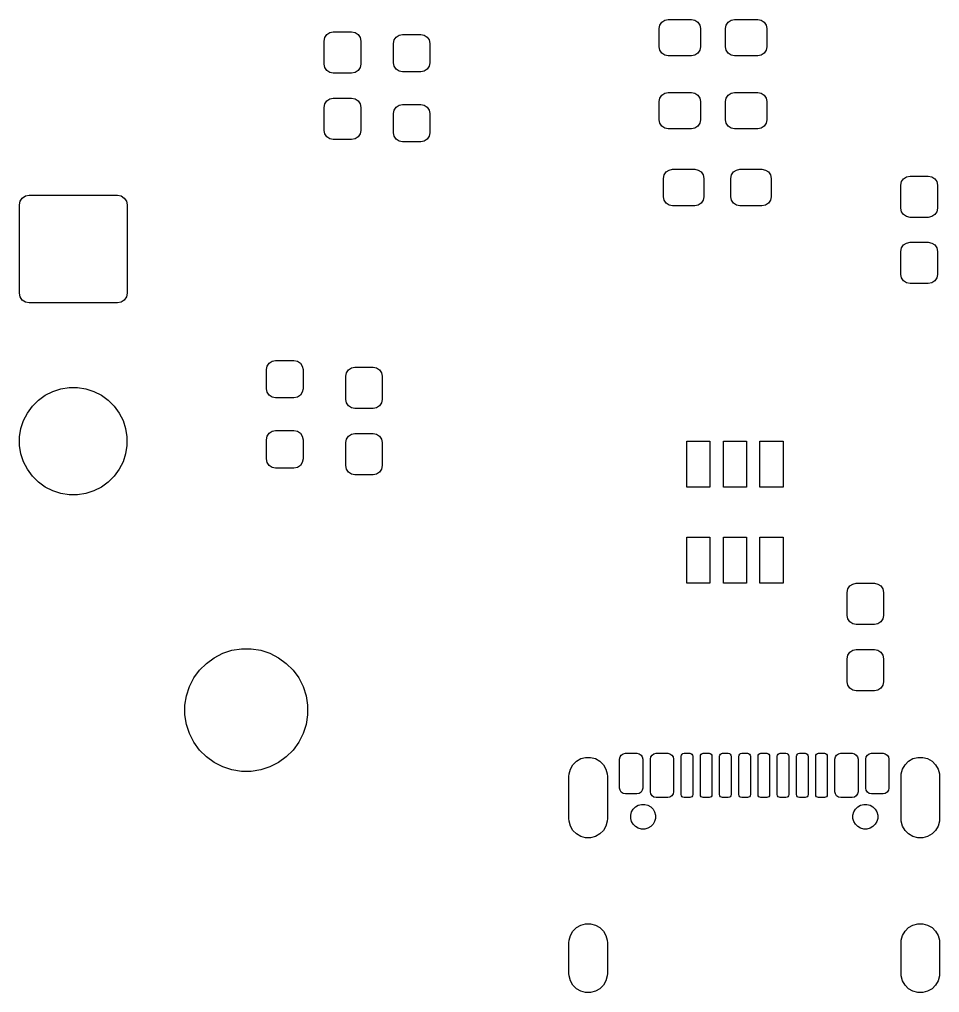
# Model space of a CAD drawing. Extents: x 49.2 to 138.1, y -140.8 to -53.
# Drawn here: x 51.6 to 75.53, y -139.85 to -114.52 of the extents above; entities that cross this region are included whole.
import ezdxf

# ---------------------------------------------------------------- set-up
doc = ezdxf.new("R2010")
doc.units = 0
doc.layers.add('BLACK', color=7, linetype='CONTINUOUS')

msp = doc.modelspace()

# ---------------------------------------------------------------- linework, layer by layer
at = {"layer": 'BLACK', "linetype": 'CONTINUOUS'}
for p, q in [((68.2375, -114.7625), (68.255579, -114.671613)), ((68.255579, -114.671613), (68.307062, -114.594562)), ((68.307062, -114.594562), (68.384113, -114.543079)), ((68.384113, -114.543079), (68.475, -114.525)), ((68.475, -114.525), (69.075, -114.525)), ((69.075, -114.525), (69.165887, -114.543079)), ((69.165887, -114.543079), (69.242938, -114.594562)), ((69.242938, -114.594562), (69.294421, -114.671613)), ((69.294421, -114.671613), (69.3125, -114.7625)), ((69.9625, -114.7625), (69.980579, -114.671613)), ((69.980579, -114.671613), (70.032062, -114.594562)), ((70.032062, -114.594562), (70.109113, -114.543079)), ((70.109113, -114.543079), (70.2, -114.525)), ((70.2, -114.525), (70.8, -114.525)), ((70.8, -114.525), (70.890887, -114.543079)), ((70.890887, -114.543079), (70.967938, -114.594562)), ((70.967938, -114.594562), (71.019421, -114.671613)), ((71.019421, -114.671613), (71.0375, -114.7625)), ((59.543079, -114.996613), (59.594562, -114.919562)), ((59.594562, -114.919562), (59.671613, -114.868079)), ((59.671613, -114.868079), (59.7625, -114.85)), ((59.7625, -114.85), (60.2375, -114.85)), ((60.2375, -114.85), (60.328387, -114.868079)), ((60.328387, -114.868079), (60.405438, -114.919562)), ((60.405438, -114.919562), (60.456921, -114.996613)), ((61.394562, -114.982062), (61.471613, -114.930579)), ((61.471613, -114.930579), (61.5625, -114.9125)), ((61.5625, -114.9125), (62.0375, -114.9125)), ((62.0375, -114.9125), (62.128387, -114.930579)), ((62.128387, -114.930579), (62.205438, -114.982062)), ((68.2375, -115.2375), (68.2375, -114.7625)), ((69.3125, -114.7625), (69.3125, -115.2375)), ((69.9625, -115.2375), (69.9625, -114.7625)), ((71.0375, -114.7625), (71.0375, -115.2375)), ((59.525, -115.0875), (59.543079, -114.996613)), ((59.525, -115.6875), (59.525, -115.0875)), ((60.456921, -114.996613), (60.475, -115.0875)), ((60.475, -115.0875), (60.475, -115.6875)), ((61.325, -115.15), (61.343079, -115.059113)), ((61.325, -115.65), (61.325, -115.15)), ((61.343079, -115.059113), (61.394562, -114.982062)), ((62.205438, -114.982062), (62.256921, -115.059113)), ((62.256921, -115.059113), (62.275, -115.15)), ((62.275, -115.15), (62.275, -115.65)), ((68.255579, -115.328387), (68.2375, -115.2375)), ((68.307062, -115.405438), (68.255579, -115.328387)), ((68.384113, -115.456921), (68.307062, -115.405438)), ((68.475, -115.475), (68.384113, -115.456921)), ((69.075, -115.475), (68.475, -115.475)), ((69.165887, -115.456921), (69.075, -115.475)), ((69.242938, -115.405438), (69.165887, -115.456921)), ((69.294421, -115.328387), (69.242938, -115.405438)), ((69.3125, -115.2375), (69.294421, -115.328387)), ((69.980579, -115.328387), (69.9625, -115.2375)), ((70.032062, -115.405438), (69.980579, -115.328387)), ((70.109113, -115.456921), (70.032062, -115.405438)), ((70.2, -115.475), (70.109113, -115.456921)), ((70.8, -115.475), (70.2, -115.475)), ((70.890887, -115.456921), (70.8, -115.475)), ((70.967938, -115.405438), (70.890887, -115.456921)), ((71.019421, -115.328387), (70.967938, -115.405438)), ((71.0375, -115.2375), (71.019421, -115.328387)), ((59.543079, -115.778387), (59.525, -115.6875)), ((60.475, -115.6875), (60.456921, -115.778387)), ((61.343079, -115.740887), (61.325, -115.65)), ((62.275, -115.65), (62.256921, -115.740887)), ((59.594562, -115.855438), (59.543079, -115.778387)), ((59.671613, -115.906921), (59.594562, -115.855438)), ((59.7625, -115.925), (59.671613, -115.906921)), ((60.2375, -115.925), (59.7625, -115.925)), ((60.328387, -115.906921), (60.2375, -115.925)), ((60.405438, -115.855438), (60.328387, -115.906921)), ((60.456921, -115.778387), (60.405438, -115.855438)), ((61.394562, -115.817938), (61.343079, -115.740887)), ((61.471613, -115.869421), (61.394562, -115.817938)), ((61.5625, -115.8875), (61.471613, -115.869421)), ((62.0375, -115.8875), (61.5625, -115.8875)), ((62.128387, -115.869421), (62.0375, -115.8875)), ((62.205438, -115.817938), (62.128387, -115.869421)), ((62.256921, -115.740887), (62.205438, -115.817938)), ((68.255579, -116.571613), (68.307062, -116.494562)), ((68.307062, -116.494562), (68.384113, -116.443079)), ((68.384113, -116.443079), (68.475, -116.425)), ((68.475, -116.425), (69.075, -116.425)), ((69.075, -116.425), (69.165887, -116.443079)), ((69.165887, -116.443079), (69.242938, -116.494562)), ((69.242938, -116.494562), (69.294421, -116.571613)), ((69.980579, -116.571613), (70.032062, -116.494562)), ((70.032062, -116.494562), (70.109113, -116.443079)), ((70.109113, -116.443079), (70.2, -116.425)), ((70.2, -116.425), (70.8, -116.425)), ((70.8, -116.425), (70.890887, -116.443079)), ((70.890887, -116.443079), (70.967938, -116.494562)), ((70.967938, -116.494562), (71.019421, -116.571613)), ((59.525, -116.8125), (59.543079, -116.721613)), ((59.543079, -116.721613), (59.594562, -116.644562)), ((59.594562, -116.644562), (59.671613, -116.593079)), ((59.671613, -116.593079), (59.7625, -116.575)), ((59.7625, -116.575), (60.2375, -116.575)), ((60.2375, -116.575), (60.328387, -116.593079)), ((60.328387, -116.593079), (60.405438, -116.644562)), ((60.405438, -116.644562), (60.456921, -116.721613)), ((60.456921, -116.721613), (60.475, -116.8125)), ((61.471613, -116.755579), (61.5625, -116.7375)), ((61.5625, -116.7375), (62.0375, -116.7375)), ((62.0375, -116.7375), (62.128387, -116.755579)), ((68.2375, -116.6625), (68.255579, -116.571613)), ((68.2375, -117.1375), (68.2375, -116.6625)), ((69.294421, -116.571613), (69.3125, -116.6625)), ((69.3125, -116.6625), (69.3125, -117.1375)), ((69.9625, -116.6625), (69.980579, -116.571613)), ((69.9625, -117.1375), (69.9625, -116.6625)), ((71.019421, -116.571613), (71.0375, -116.6625)), ((71.0375, -116.6625), (71.0375, -117.1375)), ((59.525, -117.4125), (59.525, -116.8125)), ((60.475, -116.8125), (60.475, -117.4125)), ((61.325, -116.975), (61.343079, -116.884113)), ((61.325, -117.475), (61.325, -116.975)), ((61.343079, -116.884113), (61.394562, -116.807062)), ((61.394562, -116.807062), (61.471613, -116.755579)), ((62.128387, -116.755579), (62.205438, -116.807062)), ((62.205438, -116.807062), (62.256921, -116.884113)), ((62.256921, -116.884113), (62.275, -116.975)), ((62.275, -116.975), (62.275, -117.475)), ((68.255579, -117.228387), (68.2375, -117.1375)), ((68.307062, -117.305438), (68.255579, -117.228387)), ((69.294421, -117.228387), (69.242938, -117.305438)), ((69.3125, -117.1375), (69.294421, -117.228387)), ((69.980579, -117.228387), (69.9625, -117.1375)), ((70.032062, -117.305438), (69.980579, -117.228387)), ((71.019421, -117.228387), (70.967938, -117.305438)), ((71.0375, -117.1375), (71.019421, -117.228387)), ((59.543079, -117.503387), (59.525, -117.4125)), ((59.594562, -117.580438), (59.543079, -117.503387)), ((60.456921, -117.503387), (60.405438, -117.580438)), ((60.475, -117.4125), (60.456921, -117.503387)), ((61.343079, -117.565887), (61.325, -117.475)), ((62.275, -117.475), (62.256921, -117.565887)), ((68.384113, -117.356921), (68.307062, -117.305438)), ((68.475, -117.375), (68.384113, -117.356921)), ((69.075, -117.375), (68.475, -117.375)), ((69.165887, -117.356921), (69.075, -117.375)), ((69.242938, -117.305438), (69.165887, -117.356921)), ((70.109113, -117.356921), (70.032062, -117.305438)), ((70.2, -117.375), (70.109113, -117.356921)), ((70.8, -117.375), (70.2, -117.375)), ((70.890887, -117.356921), (70.8, -117.375)), ((70.967938, -117.305438), (70.890887, -117.356921)), ((59.671613, -117.631921), (59.594562, -117.580438)), ((59.7625, -117.65), (59.671613, -117.631921)), ((60.2375, -117.65), (59.7625, -117.65)), ((60.328387, -117.631921), (60.2375, -117.65)), ((60.405438, -117.580438), (60.328387, -117.631921)), ((61.394562, -117.642938), (61.343079, -117.565887)), ((61.471613, -117.694421), (61.394562, -117.642938)), ((61.5625, -117.7125), (61.471613, -117.694421)), ((62.0375, -117.7125), (61.5625, -117.7125)), ((62.128387, -117.694421), (62.0375, -117.7125)), ((62.205438, -117.642938), (62.128387, -117.694421)), ((62.256921, -117.565887), (62.205438, -117.642938)), ((68.368079, -118.571613), (68.419562, -118.494562)), ((68.419562, -118.494562), (68.496613, -118.443079)), ((68.496613, -118.443079), (68.5875, -118.425)), ((68.5875, -118.425), (69.1625, -118.425)), ((69.1625, -118.425), (69.253387, -118.443079)), ((69.253387, -118.443079), (69.330438, -118.494562)), ((69.330438, -118.494562), (69.381921, -118.571613)), ((70.118079, -118.571613), (70.169562, -118.494562)), ((70.169562, -118.494562), (70.246613, -118.443079)), ((70.246613, -118.443079), (70.3375, -118.425)), ((70.3375, -118.425), (70.9125, -118.425)), ((70.9125, -118.425), (71.003387, -118.443079)), ((71.003387, -118.443079), (71.080438, -118.494562)), ((71.080438, -118.494562), (71.131921, -118.571613)), ((68.35, -118.6625), (68.368079, -118.571613)), ((68.35, -119.1375), (68.35, -118.6625)), ((69.381921, -118.571613), (69.4, -118.6625)), ((69.4, -118.6625), (69.4, -119.1375)), ((70.1, -118.6625), (70.118079, -118.571613)), ((70.1, -119.1375), (70.1, -118.6625)), ((71.131921, -118.571613), (71.15, -118.6625)), ((71.15, -118.6625), (71.15, -119.1375)), ((74.525, -118.8375), (74.543079, -118.746613)), ((74.543079, -118.746613), (74.594562, -118.669562)), ((74.594562, -118.669562), (74.671613, -118.618079)), ((74.671613, -118.618079), (74.7625, -118.6)), ((74.7625, -118.6), (75.2375, -118.6)), ((75.2375, -118.6), (75.328387, -118.618079)), ((75.328387, -118.618079), (75.405438, -118.669562)), ((75.405438, -118.669562), (75.456921, -118.746613)), ((75.456921, -118.746613), (75.475, -118.8375)), ((74.525, -119.4375), (74.525, -118.8375)), ((75.475, -118.8375), (75.475, -119.4375)), ((51.6, -119.350001), (51.61903, -119.25433)), ((51.61903, -119.25433), (51.673224, -119.173224)), ((51.673224, -119.173224), (51.75433, -119.11903)), ((51.75433, -119.11903), (51.850002, -119.100001)), ((51.850002, -119.100001), (54.149999, -119.1)), ((54.149999, -119.1), (54.24567, -119.11903)), ((54.24567, -119.11903), (54.326776, -119.173224)), ((54.326776, -119.173224), (54.38097, -119.25433)), ((54.38097, -119.25433), (54.399999, -119.350002)), ((68.368079, -119.228387), (68.35, -119.1375)), ((68.419562, -119.305438), (68.368079, -119.228387)), ((69.381921, -119.228387), (69.330438, -119.305438)), ((69.4, -119.1375), (69.381921, -119.228387)), ((70.118079, -119.228387), (70.1, -119.1375)), ((70.169562, -119.305438), (70.118079, -119.228387)), ((71.131921, -119.228387), (71.080438, -119.305438)), ((71.15, -119.1375), (71.131921, -119.228387)), ((51.600001, -121.649998), (51.6, -119.350001)), ((54.399999, -119.350002), (54.4, -121.649999)), ((68.496613, -119.356921), (68.419562, -119.305438)), ((68.5875, -119.375), (68.496613, -119.356921)), ((69.1625, -119.375), (68.5875, -119.375)), ((69.253387, -119.356921), (69.1625, -119.375)), ((69.330438, -119.305438), (69.253387, -119.356921)), ((70.246613, -119.356921), (70.169562, -119.305438)), ((70.3375, -119.375), (70.246613, -119.356921)), ((70.9125, -119.375), (70.3375, -119.375)), ((71.003387, -119.356921), (70.9125, -119.375)), ((71.080438, -119.305438), (71.003387, -119.356921)), ((74.543079, -119.528387), (74.525, -119.4375)), ((74.594562, -119.605438), (74.543079, -119.528387)), ((75.456921, -119.528387), (75.405438, -119.605438)), ((75.475, -119.4375), (75.456921, -119.528387)), ((74.671613, -119.656921), (74.594562, -119.605438)), ((74.7625, -119.675), (74.671613, -119.656921)), ((75.2375, -119.675), (74.7625, -119.675)), ((75.328387, -119.656921), (75.2375, -119.675)), ((75.405438, -119.605438), (75.328387, -119.656921)), ((74.525, -120.5625), (74.543079, -120.471613)), ((74.543079, -120.471613), (74.594562, -120.394562)), ((74.594562, -120.394562), (74.671613, -120.343079)), ((74.671613, -120.343079), (74.7625, -120.325)), ((74.7625, -120.325), (75.2375, -120.325)), ((75.2375, -120.325), (75.328387, -120.343079)), ((75.328387, -120.343079), (75.405438, -120.394562)), ((75.405438, -120.394562), (75.456921, -120.471613)), ((75.456921, -120.471613), (75.475, -120.5625)), ((74.525, -121.1625), (74.525, -120.5625)), ((75.475, -120.5625), (75.475, -121.1625)), ((74.543079, -121.253387), (74.525, -121.1625)), ((74.594562, -121.330438), (74.543079, -121.253387)), ((75.456921, -121.253387), (75.405438, -121.330438)), ((75.475, -121.1625), (75.456921, -121.253387)), ((74.671613, -121.381921), (74.594562, -121.330438)), ((74.7625, -121.4), (74.671613, -121.381921)), ((75.2375, -121.4), (74.7625, -121.4)), ((75.328387, -121.381921), (75.2375, -121.4)), ((75.405438, -121.330438), (75.328387, -121.381921)), ((51.61903, -121.74567), (51.600001, -121.649998)), ((51.673224, -121.826776), (51.61903, -121.74567)), ((54.38097, -121.74567), (54.326776, -121.826776)), ((54.4, -121.649999), (54.38097, -121.74567)), ((51.75433, -121.88097), (51.673224, -121.826776)), ((51.850001, -121.9), (51.75433, -121.88097)), ((54.149998, -121.899999), (51.850001, -121.9)), ((54.24567, -121.88097), (54.149998, -121.899999)), ((54.326776, -121.826776), (54.24567, -121.88097)), ((58.025, -123.6375), (58.043079, -123.546613)), ((58.043079, -123.546613), (58.094562, -123.469562)), ((58.094562, -123.469562), (58.171613, -123.418079)), ((58.171613, -123.418079), (58.2625, -123.4)), ((58.2625, -123.4), (58.7375, -123.4)), ((58.7375, -123.4), (58.828387, -123.418079)), ((58.828387, -123.418079), (58.905438, -123.469562)), ((58.905438, -123.469562), (58.956921, -123.546613)), ((58.956921, -123.546613), (58.975, -123.6375)), ((60.231613, -123.593079), (60.3225, -123.575)), ((60.3225, -123.575), (60.7975, -123.575)), ((60.7975, -123.575), (60.888387, -123.593079)), ((58.025, -124.1375), (58.025, -123.6375)), ((58.975, -123.6375), (58.975, -124.1375)), ((60.085, -123.8125), (60.103079, -123.721613)), ((60.085, -124.4125), (60.085, -123.8125)), ((60.103079, -123.721613), (60.154562, -123.644562)), ((60.154562, -123.644562), (60.231613, -123.593079)), ((60.888387, -123.593079), (60.965438, -123.644562)), ((60.965438, -123.644562), (61.016921, -123.721613)), ((61.016921, -123.721613), (61.035, -123.8125)), ((61.035, -123.8125), (61.035, -124.4125)), ((52.090773, -124.435432), (52.268502, -124.306304)), ((52.268502, -124.306304), (52.464243, -124.206569)), ((52.464243, -124.206569), (52.673176, -124.138682)), ((52.673176, -124.138682), (52.890157, -124.104316)), ((52.890157, -124.104316), (53.109843, -124.104316)), ((53.109843, -124.104316), (53.326824, -124.138682)), ((53.326824, -124.138682), (53.535757, -124.206569)), ((53.535757, -124.206569), (53.731498, -124.306304)), ((53.731498, -124.306304), (53.909227, -124.435432)), ((58.043079, -124.228387), (58.025, -124.1375)), ((58.094562, -124.305438), (58.043079, -124.228387)), ((58.171613, -124.356921), (58.094562, -124.305438)), ((58.905438, -124.305438), (58.828387, -124.356921)), ((58.956921, -124.228387), (58.905438, -124.305438)), ((58.975, -124.1375), (58.956921, -124.228387)), ((51.806304, -124.768502), (51.935432, -124.590773)), ((51.935432, -124.590773), (52.090773, -124.435432)), ((53.909227, -124.435432), (54.064568, -124.590773)), ((54.064568, -124.590773), (54.193696, -124.768502)), ((58.2625, -124.375), (58.171613, -124.356921)), ((58.7375, -124.375), (58.2625, -124.375)), ((58.828387, -124.356921), (58.7375, -124.375)), ((60.103079, -124.503387), (60.085, -124.4125)), ((60.154562, -124.580438), (60.103079, -124.503387)), ((60.231613, -124.631921), (60.154562, -124.580438)), ((60.965438, -124.580438), (60.888387, -124.631921)), ((61.016921, -124.503387), (60.965438, -124.580438)), ((61.035, -124.4125), (61.016921, -124.503387)), ((51.706569, -124.964243), (51.806304, -124.768502)), ((54.193696, -124.768502), (54.293431, -124.964243)), ((60.3225, -124.65), (60.231613, -124.631921)), ((60.7975, -124.65), (60.3225, -124.65)), ((60.888387, -124.631921), (60.7975, -124.65)), ((51.638682, -125.173176), (51.706569, -124.964243)), ((54.293431, -124.964243), (54.361318, -125.173176)), ((51.604316, -125.390157), (51.638682, -125.173176)), ((54.361318, -125.173176), (54.395684, -125.390157)), ((58.043079, -125.371613), (58.094562, -125.294562)), ((58.094562, -125.294562), (58.171613, -125.243079)), ((58.171613, -125.243079), (58.2625, -125.225)), ((58.2625, -125.225), (58.7375, -125.225)), ((58.7375, -125.225), (58.828387, -125.243079)), ((58.828387, -125.243079), (58.905438, -125.294562)), ((58.905438, -125.294562), (58.956921, -125.371613)), ((60.154562, -125.369562), (60.231613, -125.318079)), ((60.231613, -125.318079), (60.3225, -125.3)), ((60.3225, -125.3), (60.7975, -125.3)), ((60.7975, -125.3), (60.888387, -125.318079)), ((60.888387, -125.318079), (60.965438, -125.369562)), ((51.604316, -125.609843), (51.604316, -125.390157)), ((51.638682, -125.826824), (51.604316, -125.609843)), ((54.395684, -125.609843), (54.361318, -125.826824)), ((54.395684, -125.390157), (54.395684, -125.609843)), ((58.025, -125.4625), (58.043079, -125.371613)), ((58.025, -125.9625), (58.025, -125.4625)), ((58.956921, -125.371613), (58.975, -125.4625)), ((58.975, -125.4625), (58.975, -125.9625)), ((60.085, -125.5375), (60.103079, -125.446613)), ((60.085, -126.1375), (60.085, -125.5375)), ((60.103079, -125.446613), (60.154562, -125.369562)), ((60.965438, -125.369562), (61.016921, -125.446613)), ((61.016921, -125.446613), (61.035, -125.5375)), ((61.035, -125.5375), (61.035, -126.1375)), ((68.96, -126.7), (68.96, -125.5)), ((68.96, -125.5), (69.56, -125.5)), ((69.56, -125.5), (69.56, -126.7)), ((69.91, -126.7), (69.91, -125.5)), ((69.91, -125.5), (70.51, -125.5)), ((70.51, -125.5), (70.51, -126.7)), ((70.86, -126.7), (70.86, -125.5)), ((70.86, -125.5), (71.46, -125.5)), ((71.46, -125.5), (71.46, -126.7)), ((51.706569, -126.035757), (51.638682, -125.826824)), ((54.361318, -125.826824), (54.293431, -126.035757)), ((51.806304, -126.231498), (51.706569, -126.035757)), ((54.293431, -126.035757), (54.193696, -126.231498)), ((58.043079, -126.053387), (58.025, -125.9625)), ((58.094562, -126.130438), (58.043079, -126.053387)), ((58.956921, -126.053387), (58.905438, -126.130438)), ((58.975, -125.9625), (58.956921, -126.053387)), ((51.935432, -126.409227), (51.806304, -126.231498)), ((54.193696, -126.231498), (54.064568, -126.409227)), ((58.171613, -126.181921), (58.094562, -126.130438)), ((58.2625, -126.2), (58.171613, -126.181921)), ((58.7375, -126.2), (58.2625, -126.2)), ((58.828387, -126.181921), (58.7375, -126.2)), ((58.905438, -126.130438), (58.828387, -126.181921)), ((60.103079, -126.228387), (60.085, -126.1375)), ((60.154562, -126.305438), (60.103079, -126.228387)), ((60.231613, -126.356921), (60.154562, -126.305438)), ((60.3225, -126.375), (60.231613, -126.356921)), ((60.7975, -126.375), (60.3225, -126.375)), ((60.888387, -126.356921), (60.7975, -126.375)), ((60.965438, -126.305438), (60.888387, -126.356921)), ((61.016921, -126.228387), (60.965438, -126.305438)), ((61.035, -126.1375), (61.016921, -126.228387)), ((52.090773, -126.564568), (51.935432, -126.409227)), ((52.268502, -126.693696), (52.090773, -126.564568)), ((53.909227, -126.564568), (53.731498, -126.693696)), ((54.064568, -126.409227), (53.909227, -126.564568)), ((52.464243, -126.793431), (52.268502, -126.693696)), ((52.673176, -126.861318), (52.464243, -126.793431)), ((52.890157, -126.895684), (52.673176, -126.861318)), ((53.326824, -126.861318), (53.109843, -126.895684)), ((53.535757, -126.793431), (53.326824, -126.861318)), ((53.731498, -126.693696), (53.535757, -126.793431)), ((69.56, -126.7), (68.96, -126.7)), ((70.51, -126.7), (69.91, -126.7)), ((71.46, -126.7), (70.86, -126.7)), ((53.109843, -126.895684), (52.890157, -126.895684)), ((68.96, -129.2), (68.96, -128)), ((68.96, -128), (69.56, -128)), ((69.56, -128), (69.56, -129.2)), ((69.91, -129.2), (69.91, -128)), ((69.91, -128), (70.51, -128)), ((70.51, -128), (70.51, -129.2)), ((70.86, -129.2), (70.86, -128)), ((70.86, -128), (71.46, -128)), ((71.46, -128), (71.46, -129.2)), ((69.56, -129.2), (68.96, -129.2)), ((70.51, -129.2), (69.91, -129.2)), ((71.46, -129.2), (70.86, -129.2)), ((73.125, -129.4375), (73.143079, -129.346613)), ((73.143079, -129.346613), (73.194562, -129.269562)), ((73.194562, -129.269562), (73.271613, -129.218079)), ((73.271613, -129.218079), (73.3625, -129.2)), ((73.3625, -129.2), (73.8375, -129.2)), ((73.8375, -129.2), (73.928387, -129.218079)), ((73.928387, -129.218079), (74.005438, -129.269562)), ((74.005438, -129.269562), (74.056921, -129.346613)), ((74.056921, -129.346613), (74.075, -129.4375)), ((73.125, -130.0375), (73.125, -129.4375)), ((74.075, -129.4375), (74.075, -130.0375)), ((73.143079, -130.128387), (73.125, -130.0375)), ((73.194562, -130.205438), (73.143079, -130.128387)), ((74.056921, -130.128387), (74.005438, -130.205438)), ((74.075, -130.0375), (74.056921, -130.128387)), ((73.271613, -130.256921), (73.194562, -130.205438)), ((73.3625, -130.275), (73.271613, -130.256921)), ((73.8375, -130.275), (73.3625, -130.275)), ((73.928387, -130.256921), (73.8375, -130.275)), ((74.005438, -130.205438), (73.928387, -130.256921)), ((57.126487, -130.944208), (57.374465, -130.904932)), ((57.374465, -130.904932), (57.625535, -130.904932)), ((57.625535, -130.904932), (57.873513, -130.944208)), ((73.271613, -130.943079), (73.3625, -130.925)), ((73.3625, -130.925), (73.8375, -130.925)), ((73.8375, -130.925), (73.928387, -130.943079)), ((56.460883, -131.28335), (56.664002, -131.135776)), ((56.664002, -131.135776), (56.887707, -131.021793)), ((56.887707, -131.021793), (57.126487, -130.944208)), ((57.873513, -130.944208), (58.112293, -131.021793)), ((58.112293, -131.021793), (58.335998, -131.135776)), ((58.335998, -131.135776), (58.539117, -131.28335)), ((73.125, -131.1625), (73.143079, -131.071613)), ((73.125, -131.7625), (73.125, -131.1625)), ((73.143079, -131.071613), (73.194562, -130.994562)), ((73.194562, -130.994562), (73.271613, -130.943079)), ((73.928387, -130.943079), (74.005438, -130.994562)), ((74.005438, -130.994562), (74.056921, -131.071613)), ((74.056921, -131.071613), (74.075, -131.1625)), ((74.075, -131.1625), (74.075, -131.7625)), ((56.28335, -131.460883), (56.460883, -131.28335)), ((58.539117, -131.28335), (58.71665, -131.460883)), ((56.021793, -131.887707), (56.135776, -131.664002)), ((56.135776, -131.664002), (56.28335, -131.460883)), ((58.71665, -131.460883), (58.864224, -131.664002)), ((58.864224, -131.664002), (58.978207, -131.887707)), ((55.944208, -132.126487), (56.021793, -131.887707)), ((58.978207, -131.887707), (59.055792, -132.126487)), ((73.143079, -131.853387), (73.125, -131.7625)), ((73.194562, -131.930438), (73.143079, -131.853387)), ((73.271613, -131.981921), (73.194562, -131.930438)), ((74.005438, -131.930438), (73.928387, -131.981921)), ((74.056921, -131.853387), (74.005438, -131.930438)), ((74.075, -131.7625), (74.056921, -131.853387)), ((55.904932, -132.374465), (55.944208, -132.126487)), ((59.055792, -132.126487), (59.095068, -132.374465)), ((73.3625, -132), (73.271613, -131.981921)), ((73.8375, -132), (73.3625, -132)), ((73.928387, -131.981921), (73.8375, -132)), ((55.904932, -132.625535), (55.904932, -132.374465)), ((59.095068, -132.374465), (59.095068, -132.625535)), ((55.944208, -132.873513), (55.904932, -132.625535)), ((59.095068, -132.625535), (59.055792, -132.873513)), ((56.021793, -133.112293), (55.944208, -132.873513)), ((59.055792, -132.873513), (58.978207, -133.112293)), ((56.135776, -133.335998), (56.021793, -133.112293)), ((58.978207, -133.112293), (58.864224, -133.335998)), ((56.28335, -133.539117), (56.135776, -133.335998)), ((58.864224, -133.335998), (58.71665, -133.539117)), ((56.460883, -133.71665), (56.28335, -133.539117)), ((56.664002, -133.864224), (56.460883, -133.71665)), ((58.539117, -133.71665), (58.335998, -133.864224)), ((58.71665, -133.539117), (58.539117, -133.71665)), ((67.21, -133.775), (67.221418, -133.717597)), ((67.221418, -133.717597), (67.253934, -133.668934)), ((67.253934, -133.668934), (67.302597, -133.636418)), ((67.302597, -133.636418), (67.36, -133.625)), ((67.36, -133.625), (67.66, -133.625)), ((67.66, -133.625), (67.717403, -133.636418)), ((67.717403, -133.636418), (67.766066, -133.668934)), ((67.766066, -133.668934), (67.798582, -133.717597)), ((67.798582, -133.717597), (67.81, -133.775)), ((68.01, -133.775), (68.021418, -133.717597)), ((68.021418, -133.717597), (68.053934, -133.668934)), ((68.053934, -133.668934), (68.102597, -133.636418)), ((68.102597, -133.636418), (68.16, -133.625)), ((68.16, -133.625), (68.46, -133.625)), ((68.46, -133.625), (68.517403, -133.636418)), ((68.517403, -133.636418), (68.566066, -133.668934)), ((68.566066, -133.668934), (68.598582, -133.717597)), ((68.598582, -133.717597), (68.61, -133.775)), ((68.81, -133.7), (68.815709, -133.671299)), ((68.81, -134.7), (68.81, -133.7)), ((68.815709, -133.671299), (68.831967, -133.646967)), ((68.831967, -133.646967), (68.856299, -133.630709)), ((68.856299, -133.630709), (68.885, -133.625)), ((68.885, -133.625), (69.035, -133.625)), ((69.035, -133.625), (69.063701, -133.630709)), ((69.063701, -133.630709), (69.088033, -133.646967)), ((69.088033, -133.646967), (69.104291, -133.671299)), ((69.104291, -133.671299), (69.11, -133.7)), ((69.11, -133.7), (69.11, -134.7)), ((69.31, -133.7), (69.315709, -133.671299)), ((69.31, -134.7), (69.31, -133.7)), ((69.315709, -133.671299), (69.331967, -133.646967)), ((69.331967, -133.646967), (69.356299, -133.630709)), ((69.356299, -133.630709), (69.385, -133.625)), ((69.385, -133.625), (69.535, -133.625)), ((69.535, -133.625), (69.563701, -133.630709)), ((69.563701, -133.630709), (69.588033, -133.646967)), ((69.588033, -133.646967), (69.604291, -133.671299)), ((69.604291, -133.671299), (69.61, -133.7)), ((69.61, -133.7), (69.61, -134.7)), ((69.81, -133.7), (69.815709, -133.671299)), ((69.81, -134.7), (69.81, -133.7)), ((69.815709, -133.671299), (69.831967, -133.646967)), ((69.831967, -133.646967), (69.856299, -133.630709)), ((69.856299, -133.630709), (69.885, -133.625)), ((69.885, -133.625), (70.035, -133.625)), ((70.035, -133.625), (70.063701, -133.630709)), ((70.063701, -133.630709), (70.088033, -133.646967)), ((70.088033, -133.646967), (70.104291, -133.671299)), ((70.104291, -133.671299), (70.11, -133.7)), ((70.11, -133.7), (70.11, -134.7)), ((70.31, -133.7), (70.315709, -133.671299)), ((70.31, -134.7), (70.31, -133.7)), ((70.315709, -133.671299), (70.331967, -133.646967)), ((70.331967, -133.646967), (70.356299, -133.630709)), ((70.356299, -133.630709), (70.385, -133.625)), ((70.385, -133.625), (70.535, -133.625)), ((70.535, -133.625), (70.563701, -133.630709)), ((70.563701, -133.630709), (70.588033, -133.646967)), ((70.588033, -133.646967), (70.604291, -133.671299)), ((70.604291, -133.671299), (70.61, -133.7)), ((70.61, -133.7), (70.61, -134.7)), ((70.81, -133.7), (70.815709, -133.671299)), ((70.81, -134.7), (70.81, -133.7)), ((70.815709, -133.671299), (70.831967, -133.646967)), ((70.831967, -133.646967), (70.856299, -133.630709)), ((70.856299, -133.630709), (70.885, -133.625)), ((70.885, -133.625), (71.035, -133.625)), ((71.035, -133.625), (71.063701, -133.630709)), ((71.063701, -133.630709), (71.088033, -133.646967)), ((71.088033, -133.646967), (71.104291, -133.671299)), ((71.104291, -133.671299), (71.11, -133.7)), ((71.11, -133.7), (71.11, -134.7)), ((71.31, -133.7), (71.315709, -133.671299)), ((71.31, -134.7), (71.31, -133.7)), ((71.315709, -133.671299), (71.331967, -133.646967)), ((71.331967, -133.646967), (71.356299, -133.630709)), ((71.356299, -133.630709), (71.385, -133.625)), ((71.385, -133.625), (71.535, -133.625)), ((71.535, -133.625), (71.563701, -133.630709)), ((71.563701, -133.630709), (71.588033, -133.646967)), ((71.588033, -133.646967), (71.604291, -133.671299)), ((71.604291, -133.671299), (71.61, -133.7)), ((71.61, -133.7), (71.61, -134.7)), ((71.81, -133.7), (71.815709, -133.671299)), ((71.81, -134.7), (71.81, -133.7)), ((71.815709, -133.671299), (71.831967, -133.646967)), ((71.831967, -133.646967), (71.856299, -133.630709)), ((71.856299, -133.630709), (71.885, -133.625)), ((71.885, -133.625), (72.035, -133.625)), ((72.035, -133.625), (72.063701, -133.630709)), ((72.063701, -133.630709), (72.088033, -133.646967)), ((72.088033, -133.646967), (72.104291, -133.671299)), ((72.104291, -133.671299), (72.11, -133.7)), ((72.11, -133.7), (72.11, -134.7)), ((72.31, -133.7), (72.315709, -133.671299)), ((72.31, -134.7), (72.31, -133.7)), ((72.315709, -133.671299), (72.331967, -133.646967)), ((72.331967, -133.646967), (72.356299, -133.630709)), ((72.356299, -133.630709), (72.385, -133.625)), ((72.385, -133.625), (72.535, -133.625)), ((72.535, -133.625), (72.563701, -133.630709)), ((72.563701, -133.630709), (72.588033, -133.646967)), ((72.588033, -133.646967), (72.604291, -133.671299)), ((72.604291, -133.671299), (72.61, -133.7)), ((72.61, -133.7), (72.61, -134.7)), ((72.81, -133.775), (72.821418, -133.717597)), ((72.821418, -133.717597), (72.853934, -133.668934)), ((72.853934, -133.668934), (72.902597, -133.636418)), ((72.902597, -133.636418), (72.96, -133.625)), ((72.96, -133.625), (73.26, -133.625)), ((73.26, -133.625), (73.317403, -133.636418)), ((73.317403, -133.636418), (73.366066, -133.668934)), ((73.366066, -133.668934), (73.398582, -133.717597)), ((73.398582, -133.717597), (73.41, -133.775)), ((73.61, -133.775), (73.621418, -133.717597)), ((73.621418, -133.717597), (73.653934, -133.668934)), ((73.653934, -133.668934), (73.702597, -133.636418)), ((73.702597, -133.636418), (73.76, -133.625)), ((73.76, -133.625), (74.06, -133.625)), ((74.06, -133.625), (74.117403, -133.636418)), ((74.117403, -133.636418), (74.166066, -133.668934)), ((74.166066, -133.668934), (74.198582, -133.717597)), ((74.198582, -133.717597), (74.21, -133.775)), ((56.887707, -133.978207), (56.664002, -133.864224)), ((58.335998, -133.864224), (58.112293, -133.978207)), ((65.92806, -134.033658), (65.993323, -133.920619)), ((65.993323, -133.920619), (66.085619, -133.828323)), ((66.085619, -133.828323), (66.198658, -133.76306)), ((66.198658, -133.76306), (66.324737, -133.729278)), ((66.324737, -133.729278), (66.455263, -133.729278)), ((66.455263, -133.729278), (66.581342, -133.76306)), ((66.581342, -133.76306), (66.694381, -133.828323)), ((66.694381, -133.828323), (66.786677, -133.920619)), ((66.786677, -133.920619), (66.85194, -134.033658)), ((67.21, -134.53), (67.21, -133.775)), ((67.81, -133.775), (67.81, -134.53)), ((68.01, -134.625), (68.01, -133.775)), ((68.61, -133.775), (68.61, -134.625)), ((72.81, -134.625), (72.81, -133.775)), ((73.41, -133.775), (73.41, -134.625)), ((73.61, -134.53), (73.61, -133.775)), ((74.21, -133.775), (74.21, -134.53)), ((74.56806, -134.033658), (74.633323, -133.920619)), ((74.633323, -133.920619), (74.725619, -133.828323)), ((74.725619, -133.828323), (74.838658, -133.76306)), ((74.838658, -133.76306), (74.964737, -133.729278)), ((74.964737, -133.729278), (75.095263, -133.729278)), ((75.095263, -133.729278), (75.221342, -133.76306)), ((75.221342, -133.76306), (75.334381, -133.828323)), ((75.334381, -133.828323), (75.426677, -133.920619)), ((75.426677, -133.920619), (75.49194, -134.033658)), ((57.126487, -134.055792), (56.887707, -133.978207)), ((57.374465, -134.095068), (57.126487, -134.055792)), ((57.625535, -134.095068), (57.374465, -134.095068)), ((57.873513, -134.055792), (57.625535, -134.095068)), ((58.112293, -133.978207), (57.873513, -134.055792)), ((65.89, -134.225), (65.894278, -134.159737)), ((65.89, -135.325), (65.89, -134.225)), ((65.894278, -134.159737), (65.92806, -134.033658)), ((66.85194, -134.033658), (66.885722, -134.159737)), ((66.885722, -134.159737), (66.89, -134.225)), ((66.89, -134.225), (66.89, -135.325)), ((74.53, -134.225), (74.534278, -134.159737)), ((74.53, -135.325), (74.53, -134.225)), ((74.534278, -134.159737), (74.56806, -134.033658)), ((75.49194, -134.033658), (75.525722, -134.159737)), ((75.525722, -134.159737), (75.53, -134.225)), ((75.53, -134.225), (75.53, -135.325)), ((67.221418, -134.587403), (67.21, -134.53)), ((67.253934, -134.636066), (67.221418, -134.587403)), ((67.302597, -134.668582), (67.253934, -134.636066)), ((67.36, -134.68), (67.302597, -134.668582)), ((67.66, -134.68), (67.36, -134.68)), ((67.717403, -134.668582), (67.66, -134.68)), ((67.766066, -134.636066), (67.717403, -134.668582)), ((67.798582, -134.587403), (67.766066, -134.636066)), ((67.81, -134.53), (67.798582, -134.587403)), ((68.021418, -134.682403), (68.01, -134.625)), ((68.053934, -134.731066), (68.021418, -134.682403)), ((68.102597, -134.763582), (68.053934, -134.731066)), ((68.566066, -134.731066), (68.517403, -134.763582)), ((68.598582, -134.682403), (68.566066, -134.731066)), ((68.61, -134.625), (68.598582, -134.682403)), ((68.815709, -134.728701), (68.81, -134.7)), ((68.831967, -134.753033), (68.815709, -134.728701)), ((69.104291, -134.728701), (69.088033, -134.753033)), ((69.11, -134.7), (69.104291, -134.728701)), ((69.315709, -134.728701), (69.31, -134.7)), ((69.331967, -134.753033), (69.315709, -134.728701)), ((69.604291, -134.728701), (69.588033, -134.753033)), ((69.61, -134.7), (69.604291, -134.728701)), ((69.815709, -134.728701), (69.81, -134.7)), ((69.831967, -134.753033), (69.815709, -134.728701)), ((70.104291, -134.728701), (70.088033, -134.753033)), ((70.11, -134.7), (70.104291, -134.728701)), ((70.315709, -134.728701), (70.31, -134.7)), ((70.331967, -134.753033), (70.315709, -134.728701)), ((70.604291, -134.728701), (70.588033, -134.753033)), ((70.61, -134.7), (70.604291, -134.728701)), ((70.815709, -134.728701), (70.81, -134.7)), ((70.831967, -134.753033), (70.815709, -134.728701)), ((71.104291, -134.728701), (71.088033, -134.753033)), ((71.11, -134.7), (71.104291, -134.728701)), ((71.315709, -134.728701), (71.31, -134.7)), ((71.331967, -134.753033), (71.315709, -134.728701)), ((71.604291, -134.728701), (71.588033, -134.753033)), ((71.61, -134.7), (71.604291, -134.728701)), ((71.815709, -134.728701), (71.81, -134.7)), ((71.831967, -134.753033), (71.815709, -134.728701)), ((72.104291, -134.728701), (72.088033, -134.753033)), ((72.11, -134.7), (72.104291, -134.728701)), ((72.315709, -134.728701), (72.31, -134.7)), ((72.331967, -134.753033), (72.315709, -134.728701)), ((72.604291, -134.728701), (72.588033, -134.753033)), ((72.61, -134.7), (72.604291, -134.728701)), ((72.821418, -134.682403), (72.81, -134.625)), ((72.853934, -134.731066), (72.821418, -134.682403)), ((72.902597, -134.763582), (72.853934, -134.731066)), ((73.366066, -134.731066), (73.317403, -134.763582)), ((73.398582, -134.682403), (73.366066, -134.731066)), ((73.41, -134.625), (73.398582, -134.682403)), ((73.621418, -134.587403), (73.61, -134.53)), ((73.653934, -134.636066), (73.621418, -134.587403)), ((73.702597, -134.668582), (73.653934, -134.636066)), ((73.76, -134.68), (73.702597, -134.668582)), ((74.06, -134.68), (73.76, -134.68)), ((74.117403, -134.668582), (74.06, -134.68)), ((74.166066, -134.636066), (74.117403, -134.668582)), ((74.198582, -134.587403), (74.166066, -134.636066)), ((74.21, -134.53), (74.198582, -134.587403)), ((67.622153, -135.01716), (67.695628, -134.974739)), ((67.695628, -134.974739), (67.777579, -134.95278)), ((67.777579, -134.95278), (67.862421, -134.95278)), ((67.862421, -134.95278), (67.944372, -134.974739)), ((67.944372, -134.974739), (68.017847, -135.01716)), ((68.16, -134.775), (68.102597, -134.763582)), ((68.46, -134.775), (68.16, -134.775)), ((68.517403, -134.763582), (68.46, -134.775)), ((68.856299, -134.769291), (68.831967, -134.753033)), ((68.885, -134.775), (68.856299, -134.769291)), ((69.035, -134.775), (68.885, -134.775)), ((69.063701, -134.769291), (69.035, -134.775)), ((69.088033, -134.753033), (69.063701, -134.769291)), ((69.356299, -134.769291), (69.331967, -134.753033)), ((69.385, -134.775), (69.356299, -134.769291)), ((69.535, -134.775), (69.385, -134.775)), ((69.563701, -134.769291), (69.535, -134.775)), ((69.588033, -134.753033), (69.563701, -134.769291)), ((69.856299, -134.769291), (69.831967, -134.753033)), ((69.885, -134.775), (69.856299, -134.769291)), ((70.035, -134.775), (69.885, -134.775)), ((70.063701, -134.769291), (70.035, -134.775)), ((70.088033, -134.753033), (70.063701, -134.769291)), ((70.356299, -134.769291), (70.331967, -134.753033)), ((70.385, -134.775), (70.356299, -134.769291)), ((70.535, -134.775), (70.385, -134.775)), ((70.563701, -134.769291), (70.535, -134.775)), ((70.588033, -134.753033), (70.563701, -134.769291)), ((70.856299, -134.769291), (70.831967, -134.753033)), ((70.885, -134.775), (70.856299, -134.769291)), ((71.035, -134.775), (70.885, -134.775)), ((71.063701, -134.769291), (71.035, -134.775)), ((71.088033, -134.753033), (71.063701, -134.769291)), ((71.356299, -134.769291), (71.331967, -134.753033)), ((71.385, -134.775), (71.356299, -134.769291)), ((71.535, -134.775), (71.385, -134.775)), ((71.563701, -134.769291), (71.535, -134.775)), ((71.588033, -134.753033), (71.563701, -134.769291)), ((71.856299, -134.769291), (71.831967, -134.753033)), ((71.885, -134.775), (71.856299, -134.769291)), ((72.035, -134.775), (71.885, -134.775)), ((72.063701, -134.769291), (72.035, -134.775)), ((72.088033, -134.753033), (72.063701, -134.769291)), ((72.356299, -134.769291), (72.331967, -134.753033)), ((72.385, -134.775), (72.356299, -134.769291)), ((72.535, -134.775), (72.385, -134.775)), ((72.563701, -134.769291), (72.535, -134.775)), ((72.588033, -134.753033), (72.563701, -134.769291)), ((72.96, -134.775), (72.902597, -134.763582)), ((73.26, -134.775), (72.96, -134.775)), ((73.317403, -134.763582), (73.26, -134.775)), ((73.402153, -135.01716), (73.475628, -134.974739)), ((73.475628, -134.974739), (73.557579, -134.95278)), ((73.557579, -134.95278), (73.642421, -134.95278)), ((73.642421, -134.95278), (73.724372, -134.974739)), ((73.724372, -134.974739), (73.797847, -135.01716)), ((67.49778, -135.232579), (67.519739, -135.150628)), ((67.49778, -135.317421), (67.49778, -135.232579)), ((67.519739, -135.150628), (67.56216, -135.077153)), ((67.56216, -135.077153), (67.622153, -135.01716)), ((68.017847, -135.01716), (68.07784, -135.077153)), ((68.07784, -135.077153), (68.120261, -135.150628)), ((68.120261, -135.150628), (68.14222, -135.232579)), ((68.14222, -135.232579), (68.14222, -135.317421)), ((73.27778, -135.232579), (73.299739, -135.150628)), ((73.27778, -135.317421), (73.27778, -135.232579)), ((73.299739, -135.150628), (73.34216, -135.077153)), ((73.34216, -135.077153), (73.402153, -135.01716)), ((73.797847, -135.01716), (73.85784, -135.077153)), ((73.85784, -135.077153), (73.900261, -135.150628)), ((73.900261, -135.150628), (73.92222, -135.232579)), ((73.92222, -135.232579), (73.92222, -135.317421)), ((65.894278, -135.390263), (65.89, -135.325)), ((65.92806, -135.516342), (65.894278, -135.390263)), ((66.885722, -135.390263), (66.85194, -135.516342)), ((66.89, -135.325), (66.885722, -135.390263)), ((67.519739, -135.399372), (67.49778, -135.317421)), ((67.56216, -135.472847), (67.519739, -135.399372)), ((67.622153, -135.53284), (67.56216, -135.472847)), ((68.07784, -135.472847), (68.017847, -135.53284)), ((68.120261, -135.399372), (68.07784, -135.472847)), ((68.14222, -135.317421), (68.120261, -135.399372)), ((73.299739, -135.399372), (73.27778, -135.317421)), ((73.34216, -135.472847), (73.299739, -135.399372)), ((73.402153, -135.53284), (73.34216, -135.472847)), ((73.85784, -135.472847), (73.797847, -135.53284)), ((73.900261, -135.399372), (73.85784, -135.472847)), ((73.92222, -135.317421), (73.900261, -135.399372)), ((74.534278, -135.390263), (74.53, -135.325)), ((74.56806, -135.516342), (74.534278, -135.390263)), ((75.525722, -135.390263), (75.49194, -135.516342)), ((75.53, -135.325), (75.525722, -135.390263)), ((65.993323, -135.629381), (65.92806, -135.516342)), ((66.085619, -135.721677), (65.993323, -135.629381)), ((66.198658, -135.78694), (66.085619, -135.721677)), ((66.694381, -135.721677), (66.581342, -135.78694)), ((66.786677, -135.629381), (66.694381, -135.721677)), ((66.85194, -135.516342), (66.786677, -135.629381)), ((67.695628, -135.575261), (67.622153, -135.53284)), ((67.777579, -135.59722), (67.695628, -135.575261)), ((67.862421, -135.59722), (67.777579, -135.59722)), ((67.944372, -135.575261), (67.862421, -135.59722)), ((68.017847, -135.53284), (67.944372, -135.575261)), ((73.475628, -135.575261), (73.402153, -135.53284)), ((73.557579, -135.59722), (73.475628, -135.575261)), ((73.642421, -135.59722), (73.557579, -135.59722)), ((73.724372, -135.575261), (73.642421, -135.59722)), ((73.797847, -135.53284), (73.724372, -135.575261)), ((74.633323, -135.629381), (74.56806, -135.516342)), ((74.725619, -135.721677), (74.633323, -135.629381)), ((74.838658, -135.78694), (74.725619, -135.721677)), ((75.334381, -135.721677), (75.221342, -135.78694)), ((75.426677, -135.629381), (75.334381, -135.721677)), ((75.49194, -135.516342), (75.426677, -135.629381)), ((66.324737, -135.820722), (66.198658, -135.78694)), ((66.455263, -135.820722), (66.324737, -135.820722)), ((66.581342, -135.78694), (66.455263, -135.820722)), ((74.964737, -135.820722), (74.838658, -135.78694)), ((75.095263, -135.820722), (74.964737, -135.820722)), ((75.221342, -135.78694), (75.095263, -135.820722)), ((65.92806, -138.363658), (65.993323, -138.250619)), ((65.993323, -138.250619), (66.085619, -138.158323)), ((66.085619, -138.158323), (66.198658, -138.09306)), ((66.198658, -138.09306), (66.324737, -138.059278)), ((66.324737, -138.059278), (66.455263, -138.059278)), ((66.455263, -138.059278), (66.581342, -138.09306)), ((66.581342, -138.09306), (66.694381, -138.158323)), ((66.694381, -138.158323), (66.786677, -138.250619)), ((66.786677, -138.250619), (66.85194, -138.363658)), ((74.56806, -138.363658), (74.633323, -138.250619)), ((74.633323, -138.250619), (74.725619, -138.158323)), ((74.725619, -138.158323), (74.838658, -138.09306)), ((74.838658, -138.09306), (74.964737, -138.059278)), ((74.964737, -138.059278), (75.095263, -138.059278)), ((75.095263, -138.059278), (75.221342, -138.09306)), ((75.221342, -138.09306), (75.334381, -138.158323)), ((75.334381, -138.158323), (75.426677, -138.250619)), ((75.426677, -138.250619), (75.49194, -138.363658)), ((65.89, -138.555), (65.894278, -138.489737)), ((65.894278, -138.489737), (65.92806, -138.363658)), ((66.85194, -138.363658), (66.885722, -138.489737)), ((66.885722, -138.489737), (66.89, -138.555)), ((74.53, -138.555), (74.534278, -138.489737)), ((74.534278, -138.489737), (74.56806, -138.363658)), ((75.49194, -138.363658), (75.525722, -138.489737)), ((75.525722, -138.489737), (75.53, -138.555)), ((65.89, -139.355), (65.89, -138.555)), ((66.89, -138.555), (66.89, -139.355)), ((74.53, -139.355), (74.53, -138.555)), ((75.53, -138.555), (75.53, -139.355)), ((65.894278, -139.420263), (65.89, -139.355)), ((65.92806, -139.546342), (65.894278, -139.420263)), ((66.885722, -139.420263), (66.85194, -139.546342)), ((66.89, -139.355), (66.885722, -139.420263)), ((74.534278, -139.420263), (74.53, -139.355)), ((74.56806, -139.546342), (74.534278, -139.420263)), ((75.525722, -139.420263), (75.49194, -139.546342)), ((75.53, -139.355), (75.525722, -139.420263)), ((65.993323, -139.659381), (65.92806, -139.546342)), ((66.085619, -139.751677), (65.993323, -139.659381)), ((66.198658, -139.81694), (66.085619, -139.751677)), ((66.694381, -139.751677), (66.581342, -139.81694)), ((66.786677, -139.659381), (66.694381, -139.751677)), ((66.85194, -139.546342), (66.786677, -139.659381)), ((74.633323, -139.659381), (74.56806, -139.546342)), ((74.725619, -139.751677), (74.633323, -139.659381)), ((74.838658, -139.81694), (74.725619, -139.751677)), ((75.334381, -139.751677), (75.221342, -139.81694)), ((75.426677, -139.659381), (75.334381, -139.751677)), ((75.49194, -139.546342), (75.426677, -139.659381)), ((66.324737, -139.850722), (66.198658, -139.81694)), ((66.455263, -139.850722), (66.324737, -139.850722)), ((66.581342, -139.81694), (66.455263, -139.850722)), ((74.964737, -139.850722), (74.838658, -139.81694)), ((75.095263, -139.850722), (74.964737, -139.850722)), ((75.221342, -139.81694), (75.095263, -139.850722))]:
    msp.add_line(p, q, dxfattribs=at)

doc.saveas('drawing.dxf')
